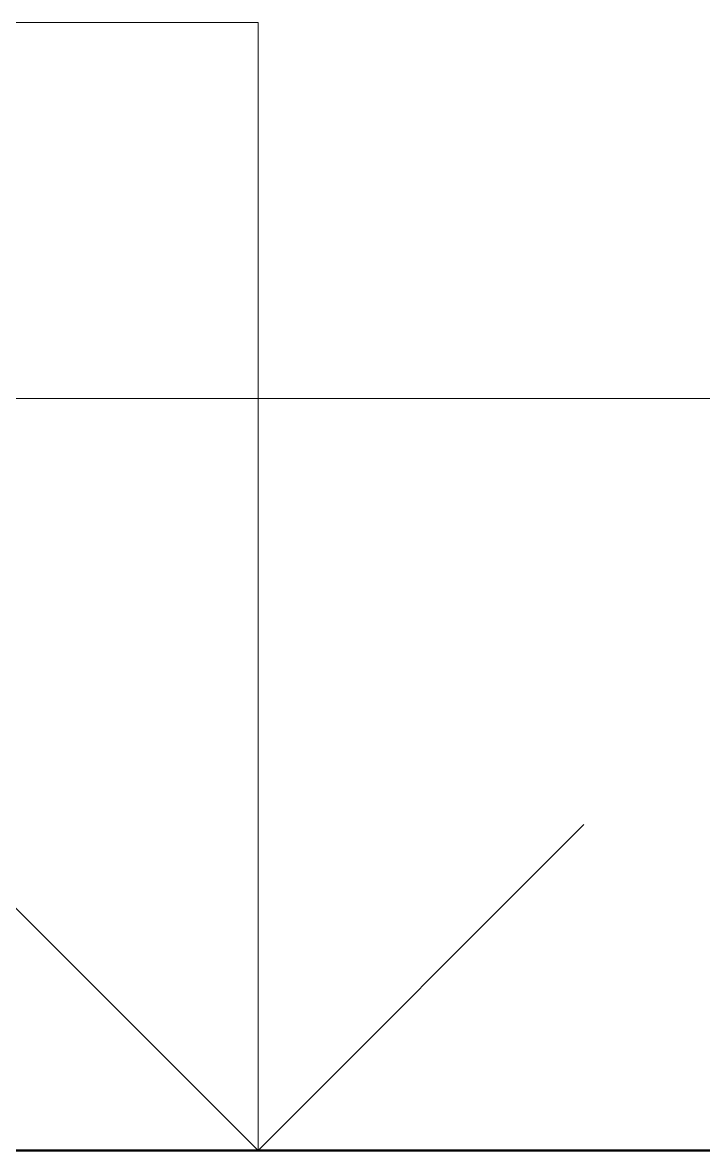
# Model space of a CAD drawing. Header units: millimetres. Extents: x 180139 to 245212, y -4005 to 9345.
# Drawn here: x 216778 to 217049.5, y -750 to -300 of the extents above; entities that cross this region are included whole.
import ezdxf

# ---------------------------------------------------------------- set-up
doc = ezdxf.new("R2010")
doc.units = ezdxf.units.MM
for name, pattern in [('IMPORT-DASHDOT', [11.176, 8.128, -1.524, 0, -1.524]), ('IMPORT-DASHED _2_', [9.652, 8.128, -1.524]), ('IMPORT-DĚLICÍ2 _2_', [15.875, 6.35, -3.175, 0, -3.175, 0, -3.175]), ('IMPORT-KANVBRDO', [20, 7, -6.5, 0, -6.5]), ('IMPORT-ČÁRKOVANÁ2 _2_', [9.525, 6.35, -3.175])]:
    doc.linetypes.add(name, pattern=pattern)
for name, color, linetype, lineweight, true_color in [('---1 - PBS PNP-1', 1, 'Continuous', 35, 0xff0000), ('---1 - PBS SYMBOLY A TEXT-1', 180, 'IMPORT-ČÁRKOVANÁ2 _2_', 35, 0x3f00ff), ('00_pl_deštová voda oblast', 6, 'Continuous', 25, 0xff00ff), ('00_pL_hranice pozemku', 1, 'Continuous', 35, 0xff0000), ('00_pL_katastr-1', 150, 'Continuous', 35, 0x007fff), ('00_pL_KOTY 1500', 7, 'Continuous', 9, 0x260000), ('00_pL_objekt', 1, 'Continuous', 50, 0xff0000), ('00_pL_přípojka destova kanalizace-2', 7, 'Continuous', 35, 0x3f7f3f), ('212_HK_situace_03_dwg-1', 40, 'Continuous', 9, 0xffbf00), ('hch kanal-3', 6, 'IMPORT-KANVBRDO', 9, 0xff00ff), ('hch koleje-1', 7, 'Continuous', 9, 0x00a5a5), ('hch oploceni-1', 7, 'IMPORT-DĚLICÍ2 _2_', 9, 0x00a5a5), ('hch teren-1', 7, 'Continuous', 9, 0x00a5a5), ('Kóty-1', 3, 'IMPORT-DASHED _2_', 9, 0x00ff00), ('man_ plochy-1', 3, 'IMPORT-DASHED _2_', 9, 0x00ff00), ('Obrys', 2, 'Continuous', 9, 0xffff00), ('Obrys-1', 5, 'Continuous', 9, 0x0000ff), ('Obrys-2', 5, 'IMPORT-DASHDOT', 9, 0x0000ff), ('Obrys-5', 5, 'IMPORT-DASHED _2_', 9, 0x0000ff), ('PDF7_000 ISN KABELY NN', 9, 'Continuous', 9, 0x808080), ('PDF7_000 ISN SDĚL OPTIKA METALIKA CHRÁNIČKA PŘÍVOD', 9, 'Continuous', 9, 0x808080), ('PDF7_0V - Splašky výtlak zaměřeno', 9, 'Continuous', 9, 0x808080), ('PDF7_0V - Voda návrh', 9, 'Continuous', 9, 0x808080), ('PDF7_36', 9, 'Continuous', 9, 0x808080), ('PDF7_GP Hraniční linie', 7, 'Continuous', 9, 0x0052a5), ('PDF7_GP Koleje', 7, 'Continuous', 9, 0x0052a5), ('PDF7_ISS DEŠŤOVÁ KANALIZACE', 9, 'Continuous', 9, 0x808080), ('PDF7_Slezské Předměstí_646971$0$21900', 7, 'Continuous', 9, 0x002600), ('zed-1', 5, 'Continuous', 9, 0x0000ff), ('zed-2', 5, 'IMPORT-DASHDOT', 9, 0x0000ff)]:
    doc.layers.add(name, color=color, linetype=linetype, lineweight=lineweight, true_color=true_color)
for name, color, linetype, lineweight in [('0-2', 7, 'Continuous', 9), ('00_pL_KOTY', 7, 'Continuous', 9), ('00_pl_rozhrani ploch', 7, 'Continuous', 18), ('00_pL_stavajici objekty', 7, 'Continuous', 50), ('2966-1_navrh dispozice stroju-HK_02_dwg-1', 7, 'Continuous', 9), ('2966-1_navrh dispozice stroju-HK_dwg-1', 7, 'Continuous', 9), ('A-FLOR-1', 7, 'Continuous', 35), ('A-WALL', 7, 'Continuous', 9), ('G-ANNO-DIMS', 7, 'Continuous', 9), ('HK_TEREN_SESAZENI_dwg-1', 7, 'Continuous', 9), ('Kóty', 7, 'Continuous', 9), ('PDF4_Geometry', 7, 'Continuous', 9), ('PDF7_000 BOURÁNÍ', 7, 'Continuous', 9)]:
    doc.layers.add(name, color=color, linetype=linetype, lineweight=lineweight)

# ---------------------------------------------------------------- blocks, each defined once
blk = doc.blocks.new('2966-1_navrh dispozice stroju-HK_dwg-867852-B')
at = {"layer": 'Kóty'}
blk.add_line((-152256.78, -750), (-126616.78, -750), dxfattribs=at)
at = {"layer": 'Kóty-1'}
blk.add_line((-126541.78, -750), (-149316.78, -750), dxfattribs=at)
at = {"layer": 'Obrys'}
blk.add_line((-123038.47, -750), (-155569.64, -750), dxfattribs=at)
at = {"layer": 'Obrys-1'}
blk.add_line((-152831.78, -750), (-126041.78, -750), dxfattribs=at)
at = {"layer": 'Obrys-1', "flags": 128}
blk.add_lwpolyline([(-126041.78, -750), (-125441.78, -750), (-126041.78, -750), (-152831.78, -750)], dxfattribs=at)
at = {"layer": 'Obrys-2'}
blk.add_line((-153831.78, -750), (-125041.78, -750), dxfattribs=at)
blk = doc.blocks.new('2966-1_navrh dispozice stroju-HK_02_dwg_SE2277-903751-B')
at = {"layer": '0-2'}
for p, q in [((-148326.38, -750), (-148327.78, -750)), ((-148326.38, -750), (-148327.78, -750)), ((-148257.01, -750), (-148308.55, -750)), ((-148261.14, -750), (-148304.42, -750)), ((-148261.14, -750), (-148261.28, -750)), ((-148240.74, -750), (-148239.42, -750)), ((-148239.18, -750), (-148237.78, -750))]:
    blk.add_line(p, q, dxfattribs=at)
at = {"layer": '0-2', "flags": 128}
for points in [[(-148304.28, -750), (-148304.42, -750), (-148308.55, -750), (-148324.82, -750), (-148326.14, -750)], [(-148304.28, -750), (-148304.42, -750), (-148308.55, -750), (-148324.82, -750), (-148326.14, -750)], [(-148240.74, -750), (-148257.01, -750), (-148261.28, -750), (-148261.14, -750), (-148261.28, -750)]]:
    blk.add_lwpolyline(points, dxfattribs=at)
at = {"layer": '0-2'}
for points, degree, knots in [([(-148327.78, -750), (-148327.78, -750), (-148327.16, -750), (-148325.14, -750), (-148323.05, -750), (-148320.41, -750), (-148317.26, -750), (-148313.63, -750), (-148309.59, -750), (-148305.18, -750), (-148300.47, -750), (-148295.51, -750), (-148290.38, -750), (-148285.15, -750), (-148279.89, -750), (-148274.66, -750), (-148269.55, -750), (-148264.62, -750), (-148259.93, -750), (-148255.56, -750), (-148251.55, -750), (-148247.97, -750), (-148243.83, -750), (-148241.5, -750), (-148240.34, -750)], 3, [0, 0, 0, 0, 0.083333, 0.125, 0.166667, 0.208333, 0.25, 0.291667, 0.333333, 0.375, 0.416667, 0.458333, 0.5, 0.541667, 0.583333, 0.625, 0.666667, 0.708333, 0.75, 0.791667, 0.833333, 0.875, 0.916667, 1, 1, 1, 1]), ([(-148237.78, -750), (-148237.78, -750), (-148238.44, -750), (-148240.6, -750), (-148242.84, -750), (-148245.66, -750), (-148249.01, -750), (-148252.87, -750), (-148257.15, -750), (-148261.82, -750), (-148266.78, -750), (-148271.98, -750), (-148277.34, -750), (-148282.78, -750), (-148288.22, -750), (-148293.58, -750), (-148298.78, -750), (-148303.74, -750), (-148308.4, -750), (-148312.69, -750), (-148316.54, -750), (-148319.9, -750), (-148322.72, -750), (-148324.96, -750), (-148327.12, -750), (-148327.78, -750), (-148327.78, -750)], 3, [0, 0, 0, 0, 0.076923, 0.115385, 0.153846, 0.192308, 0.230769, 0.269231, 0.307692, 0.346154, 0.384615, 0.423077, 0.461538, 0.5, 0.538462, 0.576923, 0.615385, 0.653846, 0.692308, 0.730769, 0.769231, 0.807692, 0.846154, 0.884615, 0.923077, 1, 1, 1, 1]), ([(-148326.38, -750), (-148326.38, -750), (-148325.21, -750), (-148323.66, -750), (-148321.53, -750), (-148318.83, -750), (-148315.63, -750), (-148311.94, -750), (-148307.84, -750), (-148303.38, -750), (-148298.63, -750), (-148293.64, -750), (-148288.5, -750), (-148283.28, -750), (-148278.05, -750), (-148272.89, -750), (-148267.87, -750), (-148263.06, -750), (-148258.54, -750), (-148254.37, -750), (-148250.6, -750), (-148247.3, -750), (-148243.8, -750), (-148242.33, -750)], 2, [0, 0, 0, 0.065217, 0.108696, 0.152174, 0.195652, 0.23913, 0.282609, 0.326087, 0.369565, 0.413043, 0.456522, 0.5, 0.543478, 0.586956, 0.630435, 0.673913, 0.717391, 0.76087, 0.804348, 0.847826, 0.891304, 0.934783, 1, 1, 1]), ([(-148239.18, -750), (-148239.18, -750), (-148240.37, -750), (-148241.94, -750), (-148244.1, -750), (-148246.83, -750), (-148250.08, -750), (-148253.81, -750), (-148257.97, -750), (-148262.48, -750), (-148267.29, -750), (-148272.33, -750), (-148277.51, -750), (-148282.78, -750), (-148288.04, -750), (-148293.23, -750), (-148298.27, -750), (-148303.08, -750), (-148307.59, -750), (-148311.74, -750), (-148315.47, -750), (-148318.73, -750), (-148321.46, -750), (-148323.62, -750), (-148325.19, -750), (-148326.38, -750), (-148326.38, -750)], 2, [0, 0, 0, 0.057692, 0.096154, 0.134615, 0.173077, 0.211538, 0.25, 0.288462, 0.326923, 0.365385, 0.403846, 0.442308, 0.480769, 0.519231, 0.557692, 0.596154, 0.634615, 0.673077, 0.711538, 0.75, 0.788462, 0.826923, 0.865385, 0.903846, 0.942308, 1, 1, 1]), ([(-148242.59, -750), (-148244.06, -750), (-148247.54, -750), (-148250.83, -750), (-148254.58, -750), (-148258.73, -750), (-148263.23, -750), (-148268.01, -750), (-148273, -750), (-148278.13, -750), (-148283.33, -750), (-148288.52, -750), (-148293.62, -750), (-148298.58, -750), (-148303.3, -750), (-148307.73, -750), (-148311.81, -750), (-148315.46, -750), (-148318.65, -750), (-148321.32, -750), (-148323.44, -750), (-148324.98, -750), (-148326.14, -750), (-148326.14, -750)], 2, [0, 0, 0, 0.065217, 0.108696, 0.152174, 0.195652, 0.23913, 0.282609, 0.326087, 0.369565, 0.413044, 0.456522, 0.5, 0.543478, 0.586957, 0.630435, 0.673913, 0.717391, 0.76087, 0.804348, 0.847826, 0.891304, 0.934783, 1, 1, 1]), ([(-148326.14, -750), (-148326.14, -750), (-148324.96, -750), (-148323.4, -750), (-148321.25, -750), (-148318.53, -750), (-148315.3, -750), (-148311.59, -750), (-148307.46, -750), (-148302.97, -750), (-148298.18, -750), (-148293.18, -750), (-148288.02, -750), (-148282.78, -750), (-148277.54, -750), (-148272.38, -750), (-148267.38, -750), (-148262.59, -750), (-148258.1, -750), (-148253.97, -750), (-148250.26, -750), (-148247.03, -750), (-148244.31, -750), (-148242.16, -750), (-148240.6, -750), (-148239.42, -750), (-148239.42, -750)], 2, [0, 0, 0, 0.057692, 0.096154, 0.134615, 0.173077, 0.211538, 0.25, 0.288462, 0.326923, 0.365385, 0.403846, 0.442308, 0.480769, 0.519231, 0.557692, 0.596154, 0.634615, 0.673077, 0.711538, 0.75, 0.788462, 0.826923, 0.865385, 0.903846, 0.942308, 1, 1, 1]), ([(-148324.82, -750), (-148324.82, -750), (-148324.16, -750), (-148322.02, -750), (-148319.79, -750), (-148317, -750), (-148313.67, -750), (-148309.86, -750), (-148305.63, -750), (-148301.04, -750), (-148296.17, -750), (-148291.1, -750), (-148285.89, -750), (-148280.64, -750), (-148275.41, -750), (-148270.31, -750), (-148265.39, -750), (-148260.75, -750), (-148256.45, -750), (-148252.56, -750), (-148248, -750), (-148245.36, -750), (-148244.01, -750)], 3, [0, 0, 0, 0, 0.090909, 0.136364, 0.181818, 0.227273, 0.272727, 0.318182, 0.363636, 0.409091, 0.454545, 0.5, 0.545455, 0.590909, 0.636364, 0.681818, 0.727273, 0.772727, 0.818182, 0.863636, 0.909091, 1, 1, 1, 1]), ([(-148240.74, -750), (-148240.73, -750), (-148241.4, -750), (-148243.59, -750), (-148245.84, -750), (-148248.68, -750), (-148252.05, -750), (-148255.91, -750), (-148260.19, -750), (-148264.83, -750), (-148269.75, -750), (-148274.88, -750), (-148280.13, -750), (-148285.43, -750), (-148290.68, -750), (-148295.81, -750), (-148300.73, -750), (-148305.37, -750), (-148309.65, -750), (-148313.51, -750), (-148316.88, -750), (-148319.72, -750), (-148321.97, -750), (-148324.16, -750), (-148324.82, -750), (-148324.82, -750)], 3, [0, 0, 0, 0, 0.08, 0.12, 0.16, 0.2, 0.24, 0.28, 0.32, 0.36, 0.4, 0.44, 0.48, 0.52, 0.56, 0.6, 0.64, 0.68, 0.72, 0.76, 0.8, 0.84, 0.88, 0.92, 1, 1, 1, 1]), ([(-148245.05, -750), (-148246.4, -750), (-148249.01, -750), (-148253.5, -750), (-148257.32, -750), (-148261.53, -750), (-148266.07, -750), (-148270.87, -750), (-148275.85, -750), (-148280.94, -750), (-148286.06, -750), (-148291.12, -750), (-148296.06, -750), (-148300.79, -750), (-148305.25, -750), (-148309.35, -750), (-148313.05, -750), (-148316.28, -750), (-148319, -750), (-148321.16, -750), (-148323.24, -750), (-148323.88, -750), (-148323.88, -750)], 3, [0, 0, 0, 0, 0.090909, 0.136364, 0.181818, 0.227273, 0.272727, 0.318182, 0.363636, 0.409091, 0.454545, 0.5, 0.545455, 0.590909, 0.636364, 0.681818, 0.727273, 0.772727, 0.818182, 0.863636, 0.909091, 1, 1, 1, 1]), ([(-148323.88, -750), (-148323.88, -750), (-148323.23, -750), (-148321.09, -750), (-148318.89, -750), (-148316.12, -750), (-148312.82, -750), (-148309.05, -750), (-148304.86, -750), (-148300.33, -750), (-148295.51, -750), (-148290.5, -750), (-148285.37, -750), (-148280.19, -750), (-148275.06, -750), (-148270.05, -750), (-148265.23, -750), (-148260.7, -750), (-148256.51, -750), (-148252.74, -750), (-148249.44, -750), (-148246.67, -750), (-148244.47, -750), (-148242.33, -750), (-148241.68, -750), (-148241.68, -750)], 3, [0, 0, 0, 0, 0.08, 0.12, 0.16, 0.2, 0.24, 0.28, 0.32, 0.36, 0.4, 0.44, 0.48, 0.52, 0.56, 0.6, 0.64, 0.68, 0.72, 0.76, 0.8, 0.84, 0.88, 0.92, 1, 1, 1, 1]), ([(-148245.36, -750), (-148246.7, -750), (-148249.31, -750), (-148253.78, -750), (-148257.58, -750), (-148261.76, -750), (-148266.27, -750), (-148271.04, -750), (-148275.98, -750), (-148281.03, -750), (-148286.1, -750), (-148291.13, -750), (-148296.03, -750), (-148300.72, -750), (-148305.13, -750), (-148309.21, -750), (-148312.87, -750), (-148316.08, -750), (-148318.77, -750), (-148320.9, -750), (-148322.97, -750), (-148323.6, -750), (-148323.6, -750)], 3, [0, 0, 0, 0, 0.090909, 0.136364, 0.181818, 0.227273, 0.272727, 0.318182, 0.363636, 0.409091, 0.454545, 0.5, 0.545455, 0.590909, 0.636364, 0.681818, 0.727273, 0.772727, 0.818182, 0.863636, 0.909091, 1, 1, 1, 1]), ([(-148323.6, -750), (-148323.6, -750), (-148322.95, -750), (-148320.84, -750), (-148318.65, -750), (-148315.89, -750), (-148312.62, -750), (-148308.87, -750), (-148304.71, -750), (-148300.21, -750), (-148295.43, -750), (-148290.45, -750), (-148285.35, -750), (-148280.21, -750), (-148275.11, -750), (-148270.13, -750), (-148265.35, -750), (-148260.85, -750), (-148256.69, -750), (-148252.94, -750), (-148249.67, -750), (-148246.91, -750), (-148244.72, -750), (-148242.61, -750), (-148241.96, -750), (-148241.96, -750)], 3, [0, 0, 0, 0, 0.08, 0.12, 0.16, 0.2, 0.24, 0.28, 0.32, 0.36, 0.4, 0.44, 0.48, 0.52, 0.56, 0.6, 0.64, 0.68, 0.72, 0.76, 0.8, 0.84, 0.88, 0.92, 1, 1, 1, 1]), ([(-148323.45, -750), (-148323.46, -750), (-148322.81, -750), (-148320.7, -750), (-148318.52, -750), (-148315.77, -750), (-148312.51, -750), (-148308.77, -750), (-148304.63, -750), (-148300.14, -750), (-148295.38, -750), (-148290.42, -750), (-148285.34, -750), (-148280.22, -750), (-148275.14, -750), (-148270.18, -750), (-148265.42, -750), (-148260.93, -750), (-148256.78, -750), (-148253.05, -750), (-148249.79, -750), (-148247.04, -750), (-148244.86, -750), (-148242.75, -750), (-148242.1, -750), (-148242.11, -750)], 3, [0, 0, 0, 0, 0.08, 0.12, 0.16, 0.2, 0.24, 0.28, 0.32, 0.36, 0.4, 0.44, 0.48, 0.52, 0.56, 0.6, 0.64, 0.68, 0.72, 0.76, 0.8, 0.84, 0.88, 0.92, 1, 1, 1, 1]), ([(-148245.52, -750), (-148246.87, -750), (-148249.47, -750), (-148253.93, -750), (-148257.71, -750), (-148261.89, -750), (-148266.38, -750), (-148271.12, -750), (-148276.05, -750), (-148281.08, -750), (-148286.13, -750), (-148291.13, -750), (-148296.01, -750), (-148300.68, -750), (-148305.07, -750), (-148309.13, -750), (-148312.78, -750), (-148315.96, -750), (-148318.64, -750), (-148320.77, -750), (-148322.82, -750), (-148323.46, -750), (-148323.45, -750)], 3, [0, 0, 0, 0, 0.090909, 0.136364, 0.181818, 0.227273, 0.272727, 0.318182, 0.363636, 0.409091, 0.454545, 0.5, 0.545455, 0.590909, 0.636364, 0.681818, 0.727273, 0.772727, 0.818182, 0.863636, 0.909091, 1, 1, 1, 1]), ([(-148262.51, -750), (-148264.15, -750), (-148267.1, -750), (-148271.73, -750), (-148275.47, -750), (-148279.39, -750), (-148283.38, -750), (-148287.36, -750), (-148291.23, -750), (-148294.9, -750), (-148298.28, -750), (-148301.29, -750), (-148303.85, -750), (-148305.91, -750), (-148307.93, -750), (-148308.55, -750), (-148308.55, -750)], 3, [0, 0, 0, 0, 0.125, 0.1875, 0.25, 0.3125, 0.375, 0.4375, 0.5, 0.5625, 0.625, 0.6875, 0.75, 0.8125, 0.875, 1, 1, 1, 1]), ([(-148304.42, -750), (-148304.42, -750), (-148303.74, -750), (-148301.57, -750), (-148299.37, -750), (-148296.65, -750), (-148293.51, -750), (-148290.03, -750), (-148286.33, -750), (-148282.52, -750), (-148278.72, -750), (-148275.05, -750), (-148270.47, -750), (-148267.55, -750), (-148265.95, -750)], 3, [0, 0, 0, 0, 0.142857, 0.214286, 0.285714, 0.357143, 0.428571, 0.5, 0.571429, 0.642857, 0.714286, 0.785714, 0.857143, 1, 1, 1, 1]), ([(-148266.07, -750), (-148267.66, -750), (-148270.56, -750), (-148275.11, -750), (-148278.76, -750), (-148282.54, -750), (-148286.32, -750), (-148289.99, -750), (-148293.45, -750), (-148296.57, -750), (-148299.27, -750), (-148301.46, -750), (-148303.61, -750), (-148304.28, -750), (-148304.28, -750)], 3, [0, 0, 0, 0, 0.142857, 0.214286, 0.285714, 0.357143, 0.428571, 0.5, 0.571429, 0.642857, 0.714286, 0.785714, 0.857143, 1, 1, 1, 1]), ([(-148261.28, -750), (-148261.28, -750), (-148262.5, -750), (-148264.09, -750), (-148266.25, -750), (-148268.91, -750), (-148271.99, -750), (-148275.4, -750), (-148279.03, -750), (-148282.78, -750), (-148286.53, -750), (-148290.16, -750), (-148293.57, -750), (-148296.65, -750), (-148299.31, -750), (-148301.47, -750), (-148303.06, -750), (-148304.28, -750), (-148304.28, -750)], 2, [0, 0, 0, 0.083333, 0.138889, 0.194444, 0.25, 0.305556, 0.361111, 0.416667, 0.472222, 0.527778, 0.583333, 0.638889, 0.694444, 0.75, 0.805556, 0.861111, 0.916667, 1, 1, 1])]:
    blk.add_open_spline(points, degree=degree, knots=knots, dxfattribs=at)
blk = doc.blocks.new('2966-1_navrh dispozice stroju-HK_02_dwg_SE2276-903752-B')
at = {"layer": '0-2'}
for p in [(-148271.18, -750), (-148263.78, -750)]:
    blk.add_line(p, (-148301.78, -750), dxfattribs=at)
blk = doc.blocks.new('2966-1_navrh dispozice stroju-HK_02_dwg_SE2273-903755-B')
at = {"layer": '0-2'}
blk.add_line((-148263.78, -750), (-148301.78, -750), dxfattribs=at)
blk.add_open_spline([(-148272.61, -750), (-148274.52, -750), (-148277.7, -750), (-148282.19, -750), (-148285.58, -750), (-148288.88, -750), (-148291.99, -750), (-148294.81, -750), (-148297.24, -750), (-148299.22, -750), (-148301.17, -750), (-148301.78, -750), (-148301.78, -750)], degree=3, knots=[0, 0, 0, 0, 0.166667, 0.25, 0.333333, 0.416667, 0.5, 0.583333, 0.666667, 0.75, 0.833333, 1, 1, 1, 1], dxfattribs=at)
blk = doc.blocks.new('2966-1_navrh dispozice stroju-HK_02_dwg_SE2272-903756-B')
at = {"layer": '0-2'}
for p, q in [((-148323.59, -750), (-148326.63, -750)), ((-148318.46, -750), (-148326.12, -750)), ((-148325.73, -750), (-148326.12, -750)), ((-148317.75, -750), (-148325.73, -750)), ((-148324.26, -750), (-148325.73, -750)), ((-148323, -750), (-148323.59, -750)), ((-148319.38, -750), (-148323, -750)), ((-148317.75, -750), (-148318.46, -750)), ((-148317.75, -750), (-148314.96, -750))]:
    blk.add_line(p, q, dxfattribs=at)
at = {"layer": '0-2', "flags": 128}
for points in [[(-148326.12, -750), (-148326.29, -750), (-148326.63, -750)], [(-148319.38, -750), (-148318.77, -750), (-148318.46, -750)]]:
    blk.add_lwpolyline(points, dxfattribs=at)
at = {"layer": '0-2'}
blk.add_open_spline([(-148326.29, -750), (-148325.06, -750), (-148322.56, -750), (-148320.04, -750), (-148318.77, -750)], degree=3, dxfattribs=at)
blk = doc.blocks.new('2966-1_navrh dispozice stroju-HK_02_dwg_SE2271-903757-B')
at = {"layer": '0-2'}
for p, q in [((-148278.78, -750), (-148286.78, -750)), ((-148285.78, -750), (-148279.78, -750)), ((-148279.78, -750), (-148285.78, -750)), ((-148279.78, -750), (-148285.78, -750))]:
    blk.add_line(p, q, dxfattribs=at)
blk = doc.blocks.new('2966-1_navrh dispozice stroju-HK_02_dwg_SE2270-903758-B')
at = {"layer": '0-2'}
for p, q in [((-148325.28, -750), (-148268.92, -750)), ((-148240.28, -750), (-148325.28, -750))]:
    blk.add_line(p, q, dxfattribs=at)
blk = doc.blocks.new('2966-1_navrh dispozice stroju-HK_02_dwg_SE2269-903759-B')
at = {"layer": '0-2'}
blk.add_line((-148276.78, -750), (-148288.78, -750), dxfattribs=at)
blk = doc.blocks.new('2966-1_navrh dispozice stroju-HK_02_dwg_SE2268-903760-B')
at = {"layer": '0-2'}
for p, q in [((-148287.28, -750), (-148293.4, -750)), ((-148281.17, -750), (-148284.39, -750)), ((-148281.17, -750), (-148284.39, -750))]:
    blk.add_line(p, q, dxfattribs=at)
blk = doc.blocks.new('2966-1_navrh dispozice stroju-HK_02_dwg_SE2267-903761-B')
at = {"layer": '0-2'}
for p, q in [((-148287.28, -750), (-148292.83, -750)), ((-148285.28, -750), (-148287.28, -750)), ((-148282.78, -750), (-148285.28, -750)), ((-148282.78, -750), (-148285.28, -750)), ((-148285.28, -750), (-148275.28, -750)), ((-148275.28, -750), (-148282.78, -750)), ((-148282.78, -750), (-148275.28, -750)), ((-148275.28, -750), (-148274.28, -750)), ((-148275.28, -750), (-148274.28, -750)), ((-148274.28, -750), (-148266.78, -750)), ((-148266.78, -750), (-148274.28, -750)), ((-148266.78, -750), (-148265.08, -750)), ((-148265.08, -750), (-148266.78, -750)), ((-148265.08, -750), (-148249.78, -750)), ((-148249.78, -750), (-148265.08, -750)), ((-148249.78, -750), (-148249.28, -750)), ((-148249.28, -750), (-148249.78, -750))]:
    blk.add_line(p, q, dxfattribs=at)
at = {"layer": '0-2', "flags": 128}
blk.add_lwpolyline([(-148287.28, -750), (-148285.28, -750), (-148275.28, -750)], dxfattribs=at)
at = {"layer": '0-2'}
for points, knots in [([(-148287.28, -750), (-148287.28, -750), (-148287.27, -750), (-148287.24, -750), (-148287.21, -750), (-148287.18, -750), (-148287.15, -750), (-148287.12, -750), (-148287.08, -750), (-148287.05, -750), (-148287.01, -750), (-148286.97, -750), (-148286.94, -750), (-148286.9, -750), (-148286.86, -750), (-148286.82, -750), (-148286.79, -750), (-148286.75, -750), (-148286.71, -750), (-148286.67, -750), (-148286.64, -750), (-148286.6, -750), (-148286.56, -750), (-148286.53, -750), (-148286.49, -750), (-148286.45, -750), (-148286.41, -750), (-148286.38, -750), (-148286.34, -750), (-148286.3, -750), (-148286.27, -750), (-148286.23, -750), (-148286.19, -750), (-148286.15, -750), (-148286.12, -750), (-148286.08, -750), (-148286.04, -750), (-148286.01, -750), (-148285.97, -750), (-148285.93, -750), (-148285.9, -750), (-148285.86, -750), (-148285.82, -750), (-148285.79, -750), (-148285.75, -750), (-148285.71, -750), (-148285.68, -750), (-148285.64, -750), (-148285.6, -750), (-148285.57, -750), (-148285.53, -750), (-148285.5, -750), (-148285.46, -750), (-148285.42, -750), (-148285.39, -750), (-148285.34, -750), (-148285.3, -750), (-148285.28, -750)], [0, 0, 0, 0, 0.035045, 0.052564, 0.070094, 0.087631, 0.105172, 0.122716, 0.14026, 0.157805, 0.175351, 0.192896, 0.210442, 0.227988, 0.245534, 0.263079, 0.280625, 0.298171, 0.315717, 0.333263, 0.350808, 0.368354, 0.3859, 0.403446, 0.420991, 0.438537, 0.456083, 0.473629, 0.491174, 0.50872, 0.526266, 0.543812, 0.561357, 0.578903, 0.596449, 0.613995, 0.63154, 0.649086, 0.666632, 0.684178, 0.701723, 0.719269, 0.736815, 0.75436, 0.771906, 0.789452, 0.806997, 0.824543, 0.842089, 0.859635, 0.87718, 0.894726, 0.912272, 0.929817, 0.947363, 0.964909, 1, 1, 1, 1]), ([(-148285.28, -750), (-148285.3, -750), (-148285.34, -750), (-148285.39, -750), (-148285.42, -750), (-148285.46, -750), (-148285.49, -750), (-148285.53, -750), (-148285.56, -750), (-148285.6, -750), (-148285.63, -750), (-148285.67, -750), (-148285.71, -750), (-148285.74, -750), (-148285.78, -750), (-148285.81, -750), (-148285.85, -750), (-148285.89, -750), (-148285.92, -750), (-148285.96, -750), (-148285.99, -750), (-148286.03, -750), (-148286.07, -750), (-148286.1, -750), (-148286.14, -750), (-148286.18, -750), (-148286.21, -750), (-148286.25, -750), (-148286.28, -750), (-148286.32, -750), (-148286.36, -750), (-148286.39, -750), (-148286.43, -750), (-148286.47, -750), (-148286.5, -750), (-148286.54, -750), (-148286.58, -750), (-148286.61, -750), (-148286.65, -750), (-148286.69, -750), (-148286.72, -750), (-148286.76, -750), (-148286.8, -750), (-148286.83, -750), (-148286.87, -750), (-148286.91, -750), (-148286.94, -750), (-148286.98, -750), (-148287.02, -750), (-148287.05, -750), (-148287.09, -750), (-148287.12, -750), (-148287.15, -750), (-148287.19, -750), (-148287.22, -750), (-148287.24, -750), (-148287.27, -750), (-148287.28, -750), (-148287.28, -750)], [0, 0, 0, 0, 0.034487, 0.05173, 0.068973, 0.086216, 0.10346, 0.120703, 0.137946, 0.15519, 0.172433, 0.189676, 0.206919, 0.224163, 0.241406, 0.258649, 0.275893, 0.293136, 0.310379, 0.327623, 0.344866, 0.362109, 0.379353, 0.396596, 0.413839, 0.431082, 0.448326, 0.465569, 0.482812, 0.500056, 0.517299, 0.534542, 0.551786, 0.569029, 0.586272, 0.603516, 0.620759, 0.638002, 0.655246, 0.672489, 0.689732, 0.706975, 0.724219, 0.741462, 0.758705, 0.775948, 0.793192, 0.810435, 0.827678, 0.84492, 0.862162, 0.879404, 0.896644, 0.913882, 0.931115, 0.948337, 0.965551, 1, 1, 1, 1]), ([(-148275.28, -750), (-148275.25, -750), (-148275.21, -750), (-148275.15, -750), (-148275.1, -750), (-148275.06, -750), (-148275.01, -750), (-148274.97, -750), (-148274.92, -750), (-148274.88, -750), (-148274.84, -750), (-148274.79, -750), (-148274.75, -750), (-148274.71, -750), (-148274.67, -750), (-148274.62, -750), (-148274.58, -750), (-148274.54, -750), (-148274.5, -750), (-148274.47, -750), (-148274.43, -750), (-148274.39, -750), (-148274.36, -750), (-148274.33, -750), (-148274.29, -750), (-148274.28, -750), (-148274.28, -750)], [0, 0, 0, 0, 0.076937, 0.115407, 0.153875, 0.192344, 0.230813, 0.269282, 0.307751, 0.34622, 0.384689, 0.423158, 0.461626, 0.500095, 0.538564, 0.577033, 0.615501, 0.65397, 0.692438, 0.730906, 0.769373, 0.807839, 0.846302, 0.884757, 0.923197, 1, 1, 1, 1]), ([(-148274.28, -750), (-148274.28, -750), (-148274.29, -750), (-148274.33, -750), (-148274.35, -750), (-148274.39, -750), (-148274.42, -750), (-148274.46, -750), (-148274.49, -750), (-148274.53, -750), (-148274.57, -750), (-148274.61, -750), (-148274.65, -750), (-148274.69, -750), (-148274.73, -750), (-148274.77, -750), (-148274.81, -750), (-148274.85, -750), (-148274.9, -750), (-148274.94, -750), (-148274.98, -750), (-148275.02, -750), (-148275.07, -750), (-148275.11, -750), (-148275.15, -750), (-148275.21, -750), (-148275.25, -750), (-148275.28, -750)], [0, 0, 0, 0, 0.073965, 0.110985, 0.148017, 0.185056, 0.222097, 0.259139, 0.296181, 0.333224, 0.370267, 0.40731, 0.444353, 0.481396, 0.51844, 0.555483, 0.592526, 0.629569, 0.666612, 0.703656, 0.740699, 0.777742, 0.814786, 0.851829, 0.888872, 0.925916, 1, 1, 1, 1])]:
    blk.add_open_spline(points, degree=3, knots=knots, dxfattribs=at)
blk.add_blockref('2966-1_navrh dispozice stroju-HK_02_dwg_SE2268-903760-B', (0, 0))
blk = doc.blocks.new('2966-1_navrh dispozice stroju-HK_02_dwg_SE2266-903762-B')
at = {"layer": '0-2'}
for p, q in [((-148284.94, -750), (-148293.4, -750)), ((-148283.63, -750), (-148286.77, -750)), ((-148278.79, -750), (-148281.93, -750))]:
    blk.add_line(p, q, dxfattribs=at)
blk = doc.blocks.new('2966-1_navrh dispozice stroju-HK_02_dwg_SE2265-903763-B')
at = {"layer": '0-2'}
for p, q in [((-148285.09, -750), (-148292.83, -750)), ((-148284.85, -750), (-148287.2, -750)), ((-148280.71, -750), (-148283.22, -750)), ((-148283.22, -750), (-148282.79, -750)), ((-148253.67, -750), (-148253.06, -750)), ((-148247.3, -750), (-148247.67, -750))]:
    blk.add_line(p, q, dxfattribs=at)
at = {"layer": '0-2', "flags": 128}
for points in [[(-148287.2, -750), (-148287.63, -750), (-148289.58, -750), (-148289.15, -750)], [(-148287.63, -750), (-148277.9, -750), (-148277.55, -750), (-148284.85, -750), (-148282.78, -750), (-148280.71, -750), (-148273.41, -750), (-148273.06, -750), (-148272.09, -750), (-148272.34, -750)], [(-148285.17, -750), (-148284.74, -750), (-148282.79, -750), (-148273.06, -750)], [(-148277.9, -750), (-148276.93, -750), (-148276.68, -750)], [(-148272.19, -750), (-148264.89, -750), (-148269.53, -750), (-148276.83, -750)], [(-148264.89, -750), (-148262.56, -750), (-148268.55, -750), (-148269.53, -750)], [(-148268.55, -750), (-148253.67, -750), (-148247.67, -750), (-148262.56, -750)]]:
    blk.add_lwpolyline(points, dxfattribs=at)
at = {"layer": '0-2'}
for points, knots in [([(-148287.2, -750), (-148287.22, -750), (-148287.26, -750), (-148287.3, -750), (-148287.33, -750), (-148287.36, -750), (-148287.4, -750), (-148287.43, -750), (-148287.46, -750), (-148287.49, -750), (-148287.53, -750), (-148287.56, -750), (-148287.59, -750), (-148287.63, -750), (-148287.66, -750), (-148287.69, -750), (-148287.72, -750), (-148287.76, -750), (-148287.79, -750), (-148287.82, -750), (-148287.86, -750), (-148287.89, -750), (-148287.93, -750), (-148287.96, -750), (-148287.99, -750), (-148288.03, -750), (-148288.06, -750), (-148288.1, -750), (-148288.13, -750), (-148288.16, -750), (-148288.2, -750), (-148288.23, -750), (-148288.27, -750), (-148288.3, -750), (-148288.34, -750), (-148288.37, -750), (-148288.41, -750), (-148288.44, -750), (-148288.48, -750), (-148288.52, -750), (-148288.55, -750), (-148288.59, -750), (-148288.62, -750), (-148288.66, -750), (-148288.7, -750), (-148288.73, -750), (-148288.77, -750), (-148288.81, -750), (-148288.84, -750), (-148288.88, -750), (-148288.92, -750), (-148288.95, -750), (-148288.99, -750), (-148289.02, -750), (-148289.06, -750), (-148289.09, -750), (-148289.13, -750), (-148289.14, -750), (-148289.15, -750)], [0, 0, 0, 0, 0.034487, 0.05173, 0.068973, 0.086216, 0.10346, 0.120703, 0.137946, 0.15519, 0.172433, 0.189676, 0.206919, 0.224163, 0.241406, 0.258649, 0.275893, 0.293136, 0.310379, 0.327623, 0.344866, 0.362109, 0.379353, 0.396596, 0.413839, 0.431082, 0.448326, 0.465569, 0.482812, 0.500056, 0.517299, 0.534542, 0.551786, 0.569029, 0.586272, 0.603516, 0.620759, 0.638002, 0.655246, 0.672489, 0.689732, 0.706975, 0.724219, 0.741462, 0.758705, 0.775948, 0.793192, 0.810435, 0.827678, 0.84492, 0.862162, 0.879404, 0.896644, 0.913882, 0.931115, 0.948337, 0.965551, 1, 1, 1, 1]), ([(-148285.17, -750), (-148285.17, -750), (-148285.17, -750), (-148285.16, -750), (-148285.13, -750), (-148285.11, -750), (-148285.08, -750), (-148285.05, -750), (-148285.02, -750), (-148284.99, -750), (-148284.95, -750), (-148284.92, -750), (-148284.89, -750), (-148284.85, -750), (-148284.82, -750), (-148284.78, -750), (-148284.74, -750), (-148284.71, -750), (-148284.67, -750), (-148284.64, -750), (-148284.6, -750), (-148284.56, -750), (-148284.53, -750), (-148284.49, -750), (-148284.45, -750), (-148284.42, -750), (-148284.38, -750), (-148284.34, -750), (-148284.3, -750), (-148284.27, -750), (-148284.23, -750), (-148284.19, -750), (-148284.16, -750), (-148284.12, -750), (-148284.08, -750), (-148284.04, -750), (-148284.01, -750), (-148283.97, -750), (-148283.93, -750), (-148283.89, -750), (-148283.86, -750), (-148283.82, -750), (-148283.78, -750), (-148283.75, -750), (-148283.71, -750), (-148283.67, -750), (-148283.63, -750), (-148283.6, -750), (-148283.56, -750), (-148283.52, -750), (-148283.48, -750), (-148283.45, -750), (-148283.41, -750), (-148283.37, -750), (-148283.33, -750), (-148283.28, -750), (-148283.25, -750), (-148283.22, -750)], [0, 0, 0, 0, 0.035045, 0.052564, 0.070094, 0.087631, 0.105172, 0.122716, 0.14026, 0.157805, 0.175351, 0.192896, 0.210442, 0.227988, 0.245534, 0.263079, 0.280625, 0.298171, 0.315717, 0.333263, 0.350808, 0.368354, 0.3859, 0.403446, 0.420991, 0.438537, 0.456083, 0.473629, 0.491174, 0.50872, 0.526266, 0.543812, 0.561357, 0.578903, 0.596449, 0.613995, 0.63154, 0.649086, 0.666632, 0.684178, 0.701723, 0.719269, 0.736815, 0.75436, 0.771906, 0.789452, 0.806997, 0.824543, 0.842089, 0.859635, 0.87718, 0.894726, 0.912272, 0.929817, 0.947363, 0.964909, 1, 1, 1, 1]), ([(-148276.68, -750), (-148276.67, -750), (-148276.68, -750), (-148276.7, -750), (-148276.72, -750), (-148276.74, -750), (-148276.77, -750), (-148276.8, -750), (-148276.83, -750), (-148276.86, -750), (-148276.89, -750), (-148276.93, -750), (-148276.96, -750), (-148277, -750), (-148277.04, -750), (-148277.07, -750), (-148277.11, -750), (-148277.15, -750), (-148277.19, -750), (-148277.23, -750), (-148277.27, -750), (-148277.31, -750), (-148277.35, -750), (-148277.39, -750), (-148277.43, -750), (-148277.48, -750), (-148277.53, -750), (-148277.55, -750)], [0, 0, 0, 0, 0.073965, 0.110985, 0.148017, 0.185056, 0.222097, 0.259139, 0.296181, 0.333224, 0.370267, 0.40731, 0.444353, 0.481396, 0.51844, 0.555483, 0.592526, 0.629569, 0.666612, 0.703656, 0.740699, 0.777742, 0.814786, 0.851829, 0.888872, 0.925916, 1, 1, 1, 1]), ([(-148273.41, -750), (-148273.38, -750), (-148273.34, -750), (-148273.28, -750), (-148273.23, -750), (-148273.19, -750), (-148273.15, -750), (-148273.1, -750), (-148273.06, -750), (-148273.01, -750), (-148272.97, -750), (-148272.92, -750), (-148272.88, -750), (-148272.83, -750), (-148272.79, -750), (-148272.75, -750), (-148272.7, -750), (-148272.66, -750), (-148272.61, -750), (-148272.57, -750), (-148272.53, -750), (-148272.49, -750), (-148272.45, -750), (-148272.41, -750), (-148272.37, -750), (-148272.34, -750), (-148272.34, -750)], [0, 0, 0, 0, 0.076937, 0.115407, 0.153875, 0.192344, 0.230813, 0.269282, 0.307751, 0.34622, 0.384689, 0.423158, 0.461626, 0.500095, 0.538564, 0.577033, 0.615501, 0.65397, 0.692438, 0.730906, 0.769373, 0.807839, 0.846302, 0.884757, 0.923197, 1, 1, 1, 1])]:
    blk.add_open_spline(points, degree=3, knots=knots, dxfattribs=at)
blk.add_blockref('2966-1_navrh dispozice stroju-HK_02_dwg_SE2266-903762-B', (0, 0))
blk = doc.blocks.new('2966-1_navrh dispozice stroju-HK_02_dwg_SE2264-903764-B')
at = {"layer": '0-2'}
for p, q in [((-148239.28, -750), (-148249.28, -750)), ((-148249.28, -750), (-148239.28, -750))]:
    blk.add_line(p, q, dxfattribs=at)
blk = doc.blocks.new('2966-1_navrh dispozice stroju-HK_02_dwg_SE2263-903765-B')
at = {"layer": '0-2'}
for p, q in [((-148239.28, -750), (-148199.28, -750)), ((-148199.28, -750), (-148239.28, -750))]:
    blk.add_line(p, q, dxfattribs=at)
blk = doc.blocks.new('2966-1_navrh dispozice stroju-HK_02_dwg_SE2262-903766-B')
at = {"layer": '0-2', "flags": 128}
blk.add_lwpolyline([(-148243.85, -750), (-148253.58, -750), (-148246.78, -750), (-148237.05, -750)], close=True, dxfattribs=at)
blk = doc.blocks.new('2966-1_navrh dispozice stroju-HK_02_dwg_SE2261-903767-B')
at = {"layer": '0-2', "flags": 128}
blk.add_lwpolyline([(-148237.34, -750), (-148198.42, -750), (-148204.64, -750), (-148243.57, -750)], dxfattribs=at)
blk = doc.blocks.new('2966-1_navrh dispozice stroju-HK_02_dwg_SE2257-903771-B')
at = {"layer": '0-2'}
for p, q in [((-148332.78, -750), (-148269.22, -750)), ((-148200.4, -750), (-148132.78, -750))]:
    blk.add_line(p, q, dxfattribs=at)
blk = doc.blocks.new('2966-1_navrh dispozice stroju-HK_02_dwg_SE2256-903772-B')
at = {"layer": '0-2'}
blk.add_line((-148132.78, -750), (-148332.78, -750), dxfattribs=at)
blk.add_blockref('2966-1_navrh dispozice stroju-HK_02_dwg_SE2257-903771-B', (0, 0))
blk = doc.blocks.new('2966-1_navrh dispozice stroju-HK_02_dwg_SE708-904274-B')
at = {"layer": '0-2'}
for p, q in [((-147276.78, -750), (-148376.78, -750)), ((-147286.78, -750), (-148366.78, -750))]:
    blk.add_line(p, q, dxfattribs=at)
blk = doc.blocks.new('2966-1_navrh dispozice stroju-HK_02_dwg_gbvf_2_-904811-B')
at = {"layer": 'Obrys-5'}
blk.add_line((-148229.64, -750), (-148429.64, -750), dxfattribs=at)
blk = doc.blocks.new('2966-1_navrh dispozice stroju-HK_02_dwg-876232-B')
at = {"layer": 'Kóty'}
blk.add_line((-152266.78, -750), (-126626.78, -750), dxfattribs=at)
at = {"layer": 'man_ plochy-1'}
blk.add_line((-126551.78, -750), (-149326.78, -750), dxfattribs=at)
at = {"layer": 'zed-1'}
for p, q in [((-126051.78, -750), (-152841.78, -750)), ((-152841.78, -750), (-126051.78, -750))]:
    blk.add_line(p, q, dxfattribs=at)
at = {"layer": 'zed-2'}
blk.add_line((-153841.78, -750), (-125051.78, -750), dxfattribs=at)
for name in ['2966-1_navrh dispozice stroju-HK_02_dwg_gbvf_2_-904811-B', '2966-1_navrh dispozice stroju-HK_02_dwg_SE708-904274-B', '2966-1_navrh dispozice stroju-HK_02_dwg_SE2256-903772-B', '2966-1_navrh dispozice stroju-HK_02_dwg_SE2277-903751-B', '2966-1_navrh dispozice stroju-HK_02_dwg_SE2272-903756-B', '2966-1_navrh dispozice stroju-HK_02_dwg_SE2270-903758-B', '2966-1_navrh dispozice stroju-HK_02_dwg_SE2276-903752-B', '2966-1_navrh dispozice stroju-HK_02_dwg_SE2273-903755-B', '2966-1_navrh dispozice stroju-HK_02_dwg_SE2267-903761-B', '2966-1_navrh dispozice stroju-HK_02_dwg_SE2265-903763-B', '2966-1_navrh dispozice stroju-HK_02_dwg_SE2269-903759-B', '2966-1_navrh dispozice stroju-HK_02_dwg_SE2271-903757-B', '2966-1_navrh dispozice stroju-HK_02_dwg_SE2262-903766-B', '2966-1_navrh dispozice stroju-HK_02_dwg_SE2264-903764-B', '2966-1_navrh dispozice stroju-HK_02_dwg_SE2261-903767-B', '2966-1_navrh dispozice stroju-HK_02_dwg_SE2263-903765-B']:
    blk.add_blockref(name, (0, 0))
blk = doc.blocks.new('212_HK_situace_03_dwg-886969-B')
at = {"layer": '---1 - PBS PNP-1'}
blk.add_line((-153299.42, -750), (-125331.86, -750), dxfattribs=at)
at = {"layer": '---1 - PBS SYMBOLY A TEXT-1'}
blk.add_line((-122874.45, -750), (-155844.12, -750), dxfattribs=at)
at = {"layer": '00_pl_deštová voda oblast', "flags": 128}
for points in [[(-122874.45, -750), (-153988.36, -750), (-153798.08, -750), (-125607.82, -750), (-125609.63, -750)], [(-122874.45, -750), (-153792.76, -750), (-153786.8, -750), (-125607.98, -750), (-122874.45, -750)]]:
    blk.add_lwpolyline(points, dxfattribs=at)
at = {"layer": '00_pL_hranice pozemku'}
blk.add_line((-155844.12, -750), (-122874.45, -750), dxfattribs=at)
at = {"layer": '00_pL_katastr-1'}
blk.add_line((-122874.45, -750), (-155844.12, -750), dxfattribs=at)
blk.add_line((-122874.45, -750), (-155844.12, -750), dxfattribs=at)
at = {"layer": '00_pL_katastr-1', "flags": 128}
for points in [[(-130253.86, -750), (-130379.24, -750), (-130342.98, -750), (-130477.09, -750), (-130703.86, -750), (-155844.12, -750)], [(-122874.45, -750), (-130253.86, -750), (-137868.1, -750), (-155844.12, -750)], [(-122874.45, -750), (-123407.52, -750), (-152221.97, -750), (-152334.06, -750), (-152413.57, -750), (-155844.12, -750)], [(-155844.12, -750), (-151862.26, -750), (-136072.44, -750), (-129279.66, -750), (-122874.45, -750)], [(-155844.12, -750), (-149369.87, -750), (-135526.29, -750), (-123456.12, -750), (-123447.22, -750), (-123447.34, -750), (-155844.12, -750)], [(-155844.12, -750), (-133313.56, -750), (-122874.45, -750)], [(-130550.43, -750), (-137002.82, -750), (-141320.39, -750), (-155844.12, -750)], [(-155844.12, -750), (-154860.91, -750), (-155242.36, -750), (-154210.49, -750), (-154034.41, -750), (-138361.7, -750), (-129879.99, -750), (-145451.81, -750), (-149019.16, -750), (-155844.12, -750)], [(-122874.45, -750), (-155283.74, -750), (-155373.26, -750), (-155844.12, -750)]]:
    blk.add_lwpolyline(points, dxfattribs=at)
blk.add_lwpolyline([(-151513.68, -750), (-151437.85, -750), (-146431.92, -750), (-146538.88, -750)], close=True, dxfattribs=at)
at = {"layer": '00_pL_KOTY', "flags": 128}
blk.add_lwpolyline([(-153564.06, -750), (-153559.47, -750), (-125588.51, -750), (-125593.1, -750)], dxfattribs=at)
at = {"layer": '00_pL_KOTY 1500', "flags": 128}
blk.add_lwpolyline([(-153584.88, -750), (-153579.25, -750), (-125599.24, -750), (-125604.86, -750)], dxfattribs=at)
at = {"layer": '00_pL_objekt', "flags": 128}
blk.add_lwpolyline([(-125437.91, -750), (-153588.19, -750), (-153589.91, -750)], dxfattribs=at)
at = {"layer": '00_pL_přípojka destova kanalizace-2', "flags": 128}
blk.add_lwpolyline([(-126335.12, -750), (-127334.8, -750), (-154796.18, -750)], dxfattribs=at)
at = {"layer": '00_pl_rozhrani ploch'}
for p, q in [((-122874.45, -750), (-155844.12, -750)), ((-155844.12, -750), (-122874.45, -750)), ((-122874.45, -750), (-155844.12, -750)), ((-153592.67, -750), (-125276.83, -750)), ((-153584.59, -750), (-124891.31, -750))]:
    blk.add_line(p, q, dxfattribs=at)
at = {"layer": '00_pL_stavajici objekty', "flags": 128}
blk.add_lwpolyline([(-151479.4, -750), (-146494.45, -750), (-146562.72, -750), (-151547.64, -750)], close=True, dxfattribs=at)
at = {"layer": 'PDF4_Geometry'}
blk.add_line((-122874.45, -750), (-155844.12, -750), dxfattribs=at)
blk.add_line((-122874.45, -750), (-155844.12, -750), dxfattribs=at)
at = {"layer": 'PDF4_Geometry', "flags": 128}
for points in [[(-130467.87, -750), (-130593.26, -750), (-130556.99, -750), (-130691.1, -750), (-130917.88, -750), (-155844.12, -750)], [(-122874.45, -750), (-130467.87, -750), (-138082.12, -750), (-155844.12, -750)], [(-122874.45, -750), (-123621.53, -750), (-152435.98, -750), (-152548.07, -750), (-152627.58, -750), (-155844.12, -750)], [(-155844.12, -750), (-152076.27, -750), (-136286.45, -750), (-129493.67, -750), (-122874.45, -750)], [(-155844.12, -750), (-149583.89, -750), (-135740.31, -750), (-123670.14, -750), (-123661.23, -750), (-123661.36, -750), (-155844.12, -750)], [(-155844.12, -750), (-133527.58, -750), (-122874.45, -750)], [(-155844.12, -750), (-150991.36, -750), (-154248.42, -750), (-138575.71, -750), (-130094, -750), (-145665.82, -750), (-149233.18, -750), (-155844.12, -750)], [(-122874.45, -750), (-155497.75, -750), (-155587.27, -750), (-155844.12, -750)]]:
    blk.add_lwpolyline(points, dxfattribs=at)
at = {"layer": 'PDF7_000 BOURÁNÍ', "flags": 128}
blk.add_lwpolyline([(-151547.64, -750), (-146562.72, -750), (-146494.45, -750), (-151479.4, -750)], close=True, dxfattribs=at)
at = {"layer": 'PDF7_000 ISN KABELY NN', "flags": 128}
blk.add_lwpolyline([(-149155.58, -750), (-148291.53, -750), (-147892.74, -750)], dxfattribs=at)
at = {"layer": 'PDF7_000 ISN SDĚL OPTIKA METALIKA CHRÁNIČKA PŘÍVOD', "flags": 128}
blk.add_lwpolyline([(-149155.65, -750), (-148225.13, -750), (-147826.34, -750)], dxfattribs=at)
at = {"layer": 'PDF7_0V - Splašky výtlak zaměřeno', "flags": 128}
blk.add_lwpolyline([(-148956.55, -750), (-148225.43, -750), (-146896.1, -750)], dxfattribs=at)
at = {"layer": 'PDF7_0V - Voda návrh', "flags": 128}
blk.add_lwpolyline([(-146630.11, -750), (-148225.28, -750), (-149155.8, -750)], dxfattribs=at)
at = {"layer": 'PDF7_36', "flags": 128}
for points in [[(-149089.68, -750), (-147893.3, -750)], [(-148692.92, -750), (-147829.16, -750)]]:
    blk.add_lwpolyline(points, close=True, dxfattribs=at)
at = {"layer": 'PDF7_GP Hraniční linie', "flags": 128}
for points in [[(-122874.45, -750), (-133337.18, -750), (-145367.45, -750), (-149887.13, -750), (-155844.12, -750)], [(-155844.12, -750), (-150620.51, -750), (-133073.59, -750), (-122874.45, -750)]]:
    blk.add_lwpolyline(points, dxfattribs=at)
at = {"layer": 'PDF7_GP Koleje'}
blk.add_line((-122874.32, -750), (-155844.02, -750), dxfattribs=at)
at = {"layer": 'PDF7_GP Koleje', "flags": 128}
for points in [[(-122874.45, -750), (-138847.76, -750), (-154733.04, -750), (-155844.12, -750)], [(-155844.12, -750), (-154800, -750), (-138914.72, -750), (-122874.45, -750)], [(-155844.12, -750), (-152342.72, -750), (-138983.13, -750), (-122874.45, -750)]]:
    blk.add_lwpolyline(points, dxfattribs=at)
at = {"layer": 'PDF7_ISS DEŠŤOVÁ KANALIZACE'}
blk.add_line((-147493.64, -750), (-148623.54, -750), dxfattribs=at)
at = {"layer": 'PDF7_ISS DEŠŤOVÁ KANALIZACE', "flags": 128}
blk.add_lwpolyline([(-148425.51, -750), (-148026.87, -750), (-147827.58, -750)], dxfattribs=at)
at = {"layer": 'PDF7_Slezské Předměstí_646971$0$21900', "flags": 128}
for points in [[(-122874.45, -750), (-130533.33, -750), (-136980.49, -750), (-141300.76, -750), (-155844.12, -750)], [(-155844.12, -750), (-130661.98, -750), (-130444.91, -750)]]:
    blk.add_lwpolyline(points, dxfattribs=at)
blk = doc.blocks.new('HK_TEREN_SESAZENI_dwg_fgvzhj-918100-B')
at = {"layer": 'hch kanal-3'}
blk.add_line((-122874.45, -750), (-155844.12, -750), dxfattribs=at)
at = {"layer": 'hch koleje-1', "flags": 128}
for points in [[(-122874.45, -750), (-138286.56, -750), (-155844.12, -750)], [(-122874.45, -750), (-137053.06, -750), (-155844.12, -750)], [(-155844.12, -750), (-137925.58, -750), (-122874.45, -750)], [(-122874.45, -750), (-137342.42, -750), (-155844.12, -750)]]:
    blk.add_lwpolyline(points, dxfattribs=at)
at = {"layer": 'hch oploceni-1'}
blk.add_line((-122874.45, -750), (-155844.12, -750), dxfattribs=at)
at = {"layer": 'hch teren-1'}
blk.add_line((-122874.45, -750), (-155844.12, -750), dxfattribs=at)
at = {"layer": 'hch teren-1', "flags": 128}
blk.add_lwpolyline([(-155844.12, -750), (-134345.06, -750), (-131327.96, -750)], dxfattribs=at)
blk = doc.blocks.new('HK_TEREN_SESAZENI_dwg-918098-B')
blk.add_blockref('HK_TEREN_SESAZENI_dwg_fgvzhj-918100-B', (0, 0))
blk = doc.blocks.new('Výškové kóty - Horní-314756-B')
at = {"layer": 'G-ANNO-DIMS'}
for p, q in [((-154725.28, -2200), (-154025.28, -2200)), ((-154725.28, -2650), (-154725.28, -2200)), ((-154725.28, -2650), (-154855.28, -2520)), ((-154725.28, -2650), (-154595.28, -2520))]:
    blk.add_line(p, q, dxfattribs=at)

msp = doc.modelspace()

# ---------------------------------------------------------------- linework, layer by layer
at = {"layer": 'A-FLOR-1'}
msp.add_line((239312.33, -750), (212209.97, -750), dxfattribs=at)
at = {"layer": 'A-WALL'}
msp.add_line((218060.95, -450), (213905.95, -450), dxfattribs=at)
at = {"layer": 'G-ANNO-DIMS'}
msp.add_line((216451.05, -750), (216871.88, -750), dxfattribs=at)

# ---------------------------------------------------------------- block references
at = {"layer": '212_HK_situace_03_dwg-1'}
msp.add_blockref('212_HK_situace_03_dwg-886969-B', (365141.34, 0), dxfattribs=at)
at = {"layer": '2966-1_navrh dispozice stroju-HK_02_dwg-1'}
msp.add_blockref('2966-1_navrh dispozice stroju-HK_02_dwg-876232-B', (365141.34, 0), dxfattribs=at)
at = {"layer": '2966-1_navrh dispozice stroju-HK_dwg-1'}
msp.add_blockref('2966-1_navrh dispozice stroju-HK_dwg-867852-B', (365141.34, 0), dxfattribs=at)
at = {"layer": 'G-ANNO-DIMS', "extrusion": (0, 0, -1)}
msp.add_blockref('Výškové kóty - Horní-314756-B', (-62146.59, 1900), dxfattribs=at)
at = {"layer": 'HK_TEREN_SESAZENI_dwg-1'}
msp.add_blockref('HK_TEREN_SESAZENI_dwg-918098-B', (365141.34, 0), dxfattribs=at)

doc.saveas('drawing.dxf')
